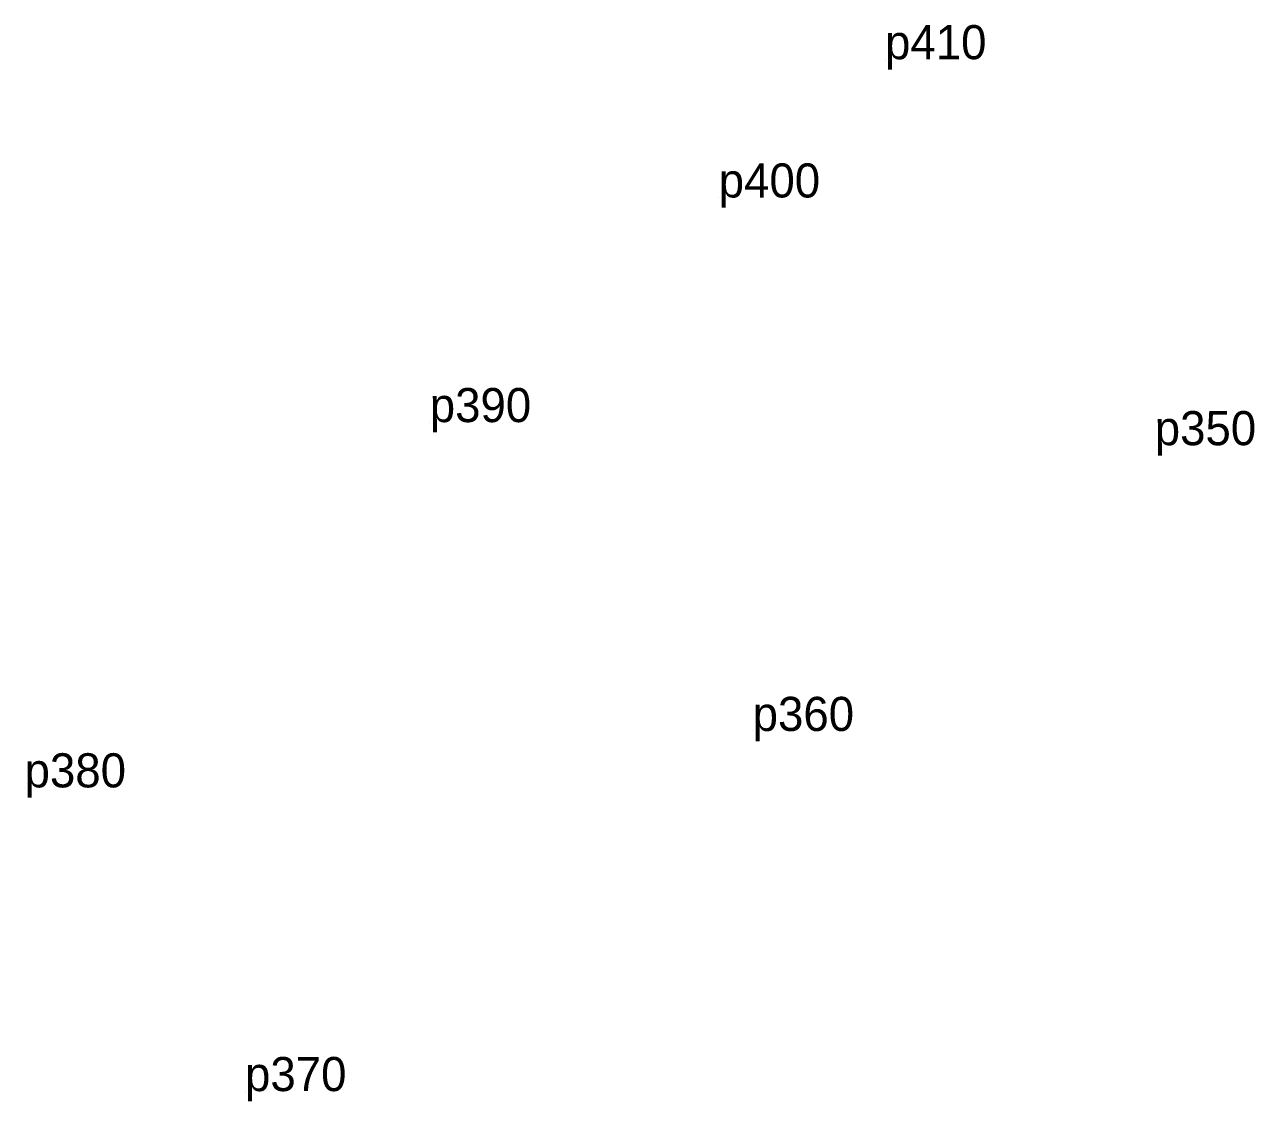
# Model space of a CAD drawing. Extents: x 536582 to 540650, y 1835980 to 1838064.
# Drawn here: x 540585.2 to 540650.1, y 1835980.3 to 1836037.1 of the extents above; entities that cross this region are included whole.
import ezdxf

# ---------------------------------------------------------------- set-up
doc = ezdxf.new("R2010")
doc.units = 0
doc.layers.add('Level 12', color=7, linetype='Continuous')
doc.layers.add('Level 7', color=7, linetype='Continuous')

msp = doc.modelspace()

# ---------------------------------------------------------------- linework, layer by layer
at = {"layer": 'Level 7'}
for p, q in [((540630.598, 1836035.289), (540630.598, 1836035.289)), ((540621.816, 1836027.99), (540621.816, 1836027.99)), ((540606.56, 1836016.135), (540606.56, 1836016.135)), ((540644.839, 1836014.916), (540644.839, 1836014.916)), ((540623.607, 1835999.835), (540623.607, 1835999.835)), ((540585.166, 1835996.856), (540585.166, 1835996.856)), ((540596.806, 1835980.826), (540596.806, 1835980.826))]:
    msp.add_line(p, q, dxfattribs=at)

# ---------------------------------------------------------------- texts
at = {"layer": 'Level 12'}
for s, p in [('p410', (540630.598, 1836035.289)), ('p400', (540621.816, 1836027.99)), ('p390', (540606.56, 1836016.135)), ('p350', (540644.839, 1836014.916)), ('p360', (540623.607, 1835999.835)), ('p380', (540585.166, 1835996.856)), ('p370', (540596.806, 1835980.826))]:
    msp.add_text(s, height=1.8, dxfattribs=at).set_placement(p)

doc.saveas('drawing.dxf')
